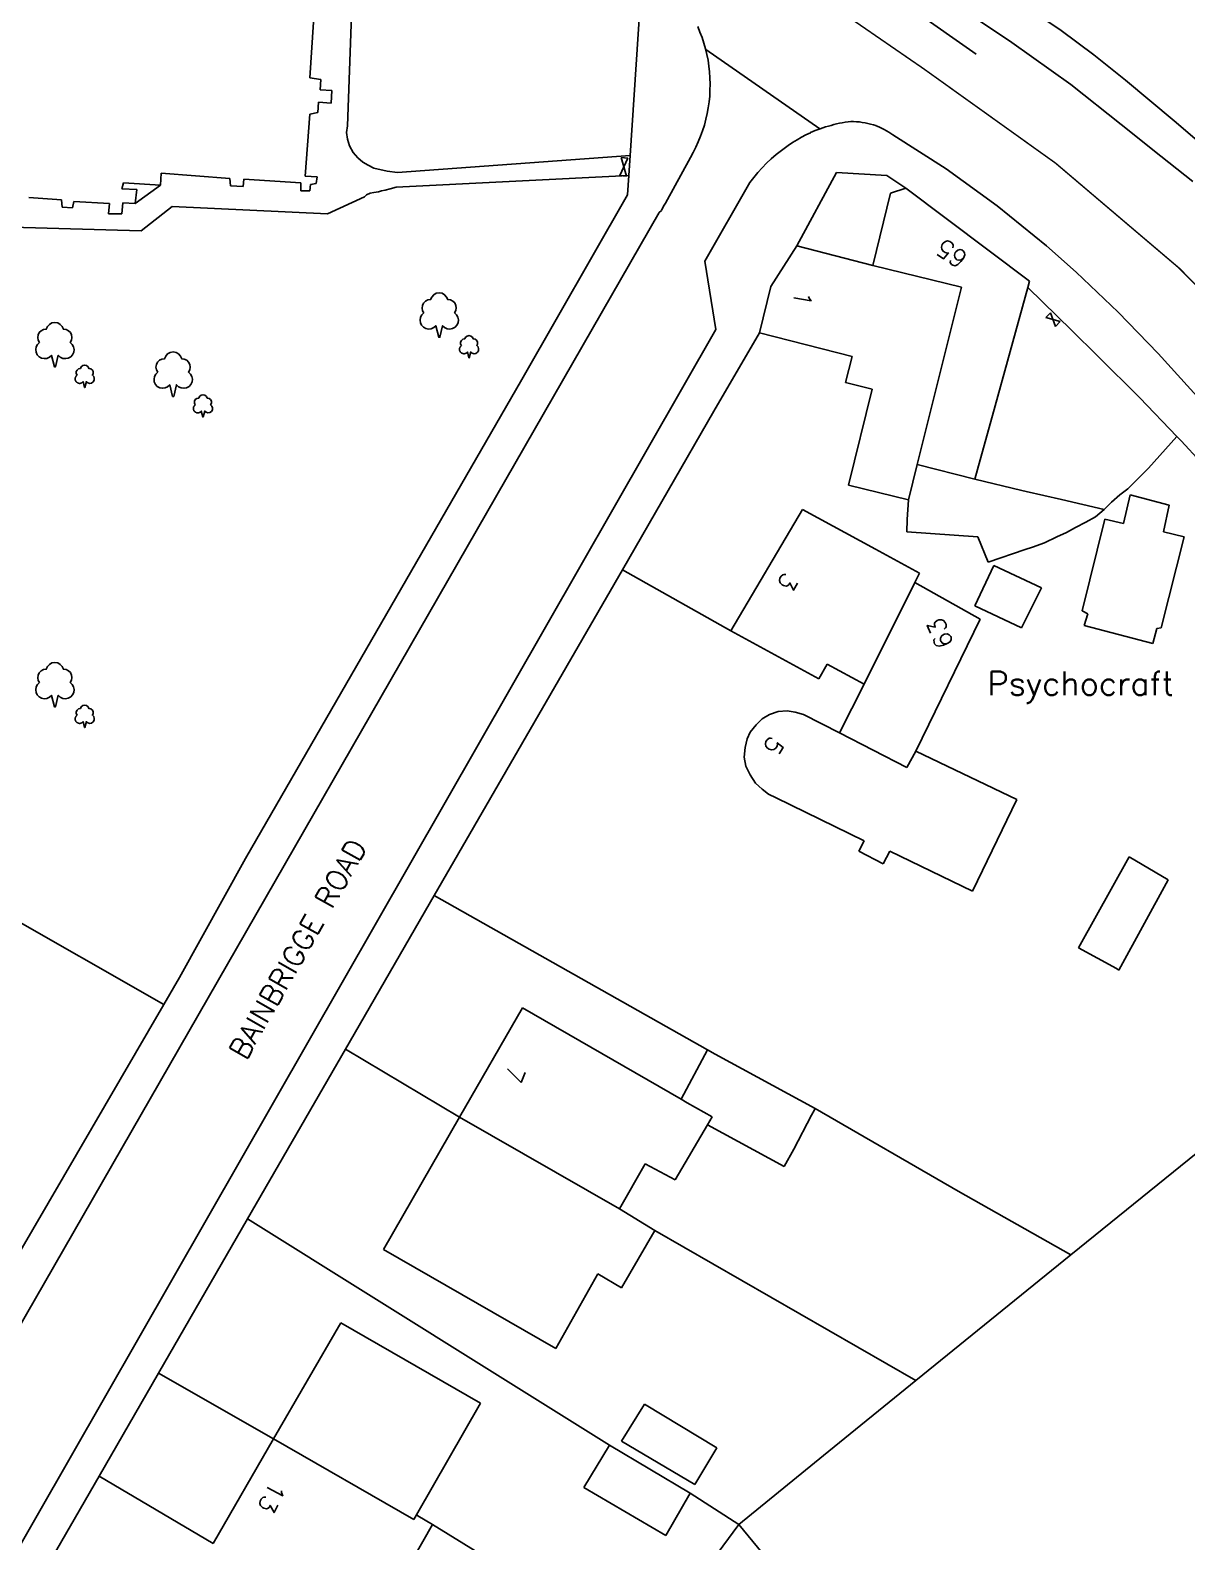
# Model space of a CAD drawing. Extents: x 427500 to 429848, y 434500 to 436505.
# Drawn here: x 428007.5 to 428085.7, y 435855 to 435957.2 of the extents above; entities that cross this region are included whole.
import ezdxf

# ---------------------------------------------------------------- set-up
doc = ezdxf.new("R2010")
doc.units = 0
doc.linetypes.add('1004', pattern=[6, 4, -2])
for name, color, linetype in [('LPTIP_Ex_Base', 8, 'Continuous'), ('PRO-MARKINGS', 7, 'Continuous'), ('PROPOSED', 1, 'Continuous')]:
    doc.layers.add(name, color=color, linetype=linetype)
doc.styles.add('MtXpl_Romans', font='romans__.ttf')

# ---------------------------------------------------------------- blocks, each defined once
blk = doc.blocks.new('GATE_BROWN')
at = {"layer": 'LPTIP_Ex_Base', "linetype": 'Continuous', "flags": 128}
for points in [[(0, 0.228), (0, -0.228)], [(0, 0.228), (2.261, -0.228)], [(2.261, 0.228), (0, -0.228)], [(2.261, -0.228), (2.261, 0.228)]]:
    blk.add_lwpolyline(points, dxfattribs=at)

msp = doc.modelspace()

# ---------------------------------------------------------------- linework, layer by layer
at = {"layer": 'LPTIP_Ex_Base', "color": 251, "true_color": 0x636466}
for p, q in [((428029.7, 435970.45), (428028.95, 435950.75)), ((428026.4, 435954), (428026.8, 435960)), ((428077.24, 435957.2), (428072.37, 435960.49)), ((428048.07, 435948.75), (428048.75, 435959)), ((428073.89, 435956.4), (428071.44, 435958.05)), ((428052.65, 435957.47), (428052.8, 435957.1)), ((428052.8, 435957.1), (428052.95, 435956.73)), ((428052.95, 435956.73), (428053.07, 435956.35)), ((428079.44, 435955.55), (428077.24, 435957.2)), ((428053.07, 435956.35), (428053.18, 435955.97)), ((428053.18, 435955.97), (428053.27, 435955.58)), ((428053.27, 435955.58), (428053.35, 435955.19)), ((428077.89, 435953.55), (428073.89, 435956.4)), ((428081.59, 435953.85), (428079.44, 435955.55)), ((428053.35, 435955.19), (428053.41, 435954.79)), ((428053.41, 435954.79), (428053.45, 435954.4)), ((428027.15, 435953.9), (428026.4, 435954)), ((428027.1, 435953.2), (428027.15, 435953.9)), ((428053.45, 435954.4), (428053.48, 435954)), ((428053.48, 435954), (428053.49, 435953.57)), ((428053.49, 435953.57), (428053.48, 435953.17)), ((428081.29, 435950.85), (428077.89, 435953.55)), ((428084.89, 435951.1), (428081.59, 435953.85)), ((428027.9, 435953.15), (428027.1, 435953.2)), ((428027.85, 435952.3), (428027.9, 435953.15)), ((428053.42, 435952.38), (428053.36, 435951.98)), ((428053.46, 435952.77), (428053.42, 435952.38)), ((428053.48, 435953.17), (428053.46, 435952.77)), ((428026.1, 435947.35), (428026.4, 435951.55)), ((428026.4, 435951.55), (428026.95, 435951.65)), ((428026.95, 435951.65), (428027, 435952.35)), ((428027, 435952.35), (428027.85, 435952.3)), ((428053.29, 435951.59), (428053.2, 435951.2)), ((428053.36, 435951.98), (428053.29, 435951.59)), ((428028.95, 435950.75), (428028.9, 435950.3)), ((428052.98, 435950.43), (428052.84, 435950.05)), ((428053.1, 435950.81), (428052.98, 435950.43)), ((428053.2, 435951.2), (428053.1, 435950.81)), ((428060.29, 435950.3), (428060.6, 435950.44)), ((428060.6, 435950.44), (428060.93, 435950.56)), ((428060.93, 435950.56), (428061.3, 435950.69)), ((428061.3, 435950.69), (428061.49, 435950.74)), ((428061.49, 435950.74), (428061.67, 435950.79)), ((428061.67, 435950.79), (428061.86, 435950.84)), ((428061.86, 435950.84), (428062.05, 435950.89)), ((428062.05, 435950.89), (428062.24, 435950.93)), ((428062.24, 435950.93), (428062.43, 435950.97)), ((428062.43, 435950.97), (428062.62, 435951)), ((428062.62, 435951), (428062.82, 435951.02)), ((428062.82, 435951.02), (428063.01, 435951.04)), ((428063.01, 435951.04), (428063.2, 435951.04)), ((428063.2, 435951.04), (428063.4, 435951.03)), ((428063.4, 435951.03), (428063.59, 435951.02)), ((428063.59, 435951.02), (428063.78, 435950.99)), ((428063.78, 435950.99), (428063.97, 435950.96)), ((428063.97, 435950.96), (428064.16, 435950.92)), ((428064.16, 435950.92), (428064.35, 435950.87)), ((428064.35, 435950.87), (428064.54, 435950.82)), ((428064.54, 435950.82), (428064.69, 435950.77)), ((428064.69, 435950.77), (428064.72, 435950.75)), ((428064.72, 435950.75), (428064.9, 435950.68)), ((428064.9, 435950.68), (428065.08, 435950.6)), ((428065.08, 435950.6), (428065.26, 435950.52)), ((428065.26, 435950.52), (428065.43, 435950.43)), ((428065.43, 435950.43), (428065.59, 435950.33)), ((428065.59, 435950.33), (428065.84, 435950.16)), ((428083.99, 435948.7), (428081.29, 435950.85)), ((428088.09, 435948.35), (428084.89, 435951.1)), ((428028.9, 435950.3), (428028.95, 435949.85)), ((428028.95, 435949.85), (428029.1, 435949.4)), ((428029.1, 435949.4), (428029.35, 435948.95)), ((428052.53, 435949.32), (428052.35, 435948.96)), ((428052.69, 435949.68), (428052.53, 435949.32)), ((428052.84, 435950.05), (428052.69, 435949.68)), ((428058.5, 435949.23), (428058.78, 435949.43)), ((428058.78, 435949.43), (428059.07, 435949.63)), ((428059.07, 435949.63), (428059.37, 435949.81)), ((428059.37, 435949.81), (428059.67, 435949.98)), ((428059.67, 435949.98), (428059.97, 435950.15)), ((428059.97, 435950.15), (428060.27, 435950.29)), ((428060.27, 435950.29), (428060.29, 435950.3)), ((428065.84, 435950.16), (428069.45, 435947.85)), ((428029.35, 435948.95), (428029.65, 435948.6)), ((428029.65, 435948.6), (428030, 435948.3)), ((428030, 435948.3), (428030.35, 435948.1)), ((428032.35, 435947.6), (428048.07, 435948.75)), ((428047.99, 435947.4), (428048.07, 435948.75)), ((428052.16, 435948.61), (428050.46, 435945.52)), ((428052.35, 435948.96), (428052.16, 435948.61)), ((428057.31, 435948.23), (428057.62, 435948.52)), ((428057.62, 435948.52), (428057.95, 435948.81)), ((428057.95, 435948.81), (428058.5, 435949.23)), ((428086.14, 435947), (428083.99, 435948.7)), ((428016.3, 435946.75), (428016.35, 435947.55)), ((428016.35, 435947.55), (428021, 435947.2)), ((428026.9, 435947.3), (428026.1, 435947.35)), ((428026.85, 435946.85), (428026.9, 435947.3)), ((428030.35, 435948.1), (428030.75, 435947.9)), ((428030.75, 435947.9), (428031.65, 435947.7)), ((428031.65, 435947.7), (428032.35, 435947.6)), ((428047.99, 435947.4), (428032.25, 435946.6)), ((428047.9, 435946.1), (428047.99, 435947.4)), ((428056.18, 435946.92), (428056.44, 435947.26)), ((428056.44, 435947.26), (428056.72, 435947.6)), ((428056.72, 435947.6), (428057.01, 435947.92)), ((428057.01, 435947.92), (428057.31, 435948.23)), ((428059.35, 435942.65), (428062.05, 435947.6)), ((428062.05, 435947.6), (428065.45, 435947.4)), ((428065.45, 435947.4), (428066.72, 435946.54)), ((428069.45, 435947.85), (428072.9, 435945.35)), ((428013.7, 435946.5), (428013.8, 435946.9)), ((428014.7, 435946.45), (428013.7, 435946.5)), ((428013.8, 435946.9), (428016.3, 435946.75)), ((428014.6, 435945.5), (428016.3, 435946.75)), ((428014.6, 435945.5), (428014.7, 435946.45)), ((428021, 435947.2), (428021.05, 435946.7)), ((428021.05, 435946.7), (428021.9, 435946.65)), ((428021.9, 435946.65), (428021.95, 435947.15)), ((428021.95, 435947.15), (428025.8, 435946.9)), ((428025.8, 435946.9), (428025.8, 435946.35)), ((428025.8, 435946.35), (428026.4, 435946.35)), ((428026.4, 435946.35), (428026.45, 435946.8)), ((428026.45, 435946.8), (428026.85, 435946.85)), ((428030.75, 435946.25), (428030.5, 435946.2)), ((428031.05, 435946.3), (428030.75, 435946.25)), ((428031.25, 435946.35), (428031.05, 435946.3)), ((428031.5, 435946.4), (428031.25, 435946.35)), ((428031.85, 435946.5), (428031.5, 435946.4)), ((428032.25, 435946.6), (428031.85, 435946.5)), ((428053.13, 435941.61), (428056.18, 435946.92)), ((428065.7, 435946.2), (428066.72, 435946.54)), ((428066.72, 435946.54), (428075.1, 435940.25)), ((428009.6, 435945.75), (428007.4, 435945.9)), ((428009.65, 435945.25), (428009.6, 435945.75)), ((428010.35, 435945.2), (428009.65, 435945.25)), ((428010.45, 435945.65), (428010.35, 435945.2)), ((428012.85, 435945.5), (428010.45, 435945.65)), ((428012.8, 435944.8), (428012.85, 435945.5)), ((428013.75, 435945.55), (428013.7, 435944.8)), ((428014.6, 435945.5), (428013.75, 435945.55)), ((428017.1, 435945.3), (428015, 435943.65)), ((428027.6, 435944.8), (428017.1, 435945.3)), ((428030.1, 435945.95), (428027.6, 435944.8)), ((428030.25, 435946.1), (428030.1, 435945.95)), ((428030.5, 435946.2), (428030.25, 435946.1)), ((428040.75, 435933.6), (428047.9, 435946.1)), ((428050.39, 435945.39), (428050.2, 435945.05)), ((428050.46, 435945.52), (428050.39, 435945.39)), ((428064.5, 435941.3), (428065.7, 435946.2)), ((428072.9, 435945.35), (428076.25, 435942.65)), ((428050.05, 435944.9), (428000, 435857.8)), ((428013.7, 435944.8), (428012.8, 435944.8)), ((428050.19, 435945.04), (428050.05, 435944.9)), ((428050.2, 435945.05), (428050.19, 435945.04)), ((428015, 435943.65), (428006.25, 435943.9)), ((428057.6, 435939.9), (428059.35, 435942.65)), ((428059.35, 435942.65), (428064.5, 435941.3)), ((428076.25, 435942.65), (428078.25, 435940.85)), ((428053.87, 435936.99), (428053.13, 435941.61)), ((428064.5, 435941.3), (428070.5, 435939.85)), ((428075.1, 435940.25), (428074.99, 435939.83)), ((428078.25, 435940.85), (428081.1, 435938.15)), ((428056.82, 435936.75), (428057.6, 435939.9)), ((428070.5, 435939.85), (428067.5, 435927.85)), ((428074.99, 435939.83), (428072.59, 435931.17)), ((428077.96, 435936.91), (428074.99, 435939.83)), ((428081.1, 435938.15), (428083.8, 435935.35)), ((428000, 435842.85), (428053.87, 435936.99)), ((428056.82, 435936.75), (428053.75, 435931.45)), ((428063.1, 435935.15), (428056.82, 435936.75)), ((428079.7, 435935.2), (428077.96, 435936.91)), ((428062.65, 435933.4), (428063.1, 435935.15)), ((428082.55, 435932.35), (428079.7, 435935.2)), ((428083.8, 435935.35), (428087.3, 435931.5)), ((428022.05, 435901.2), (428040.75, 435933.6)), ((428064.45, 435932.95), (428062.65, 435933.4)), ((428062.85, 435926.45), (428064.45, 435932.95)), ((428085.06, 435929.75), (428082.55, 435932.35)), ((428053.75, 435931.45), (428047.56, 435920.72)), ((428072.59, 435931.17), (428071.76, 435928.16)), ((428083.15, 435927.6), (428085.06, 435929.75)), ((428085.35, 435929.45), (428085.06, 435929.75)), ((428090, 435924.4), (428085.35, 435929.45)), ((428067.5, 435927.85), (428066.9, 435925.45)), ((428071.4, 435926.85), (428067.5, 435927.85)), ((428071.76, 435928.16), (428071.4, 435926.85)), ((428071.4, 435926.85), (428074.58, 435926.1)), ((428081.75, 435926.2), (428083.15, 435927.6)), ((428066.9, 435925.45), (428062.85, 435926.45)), ((428074.58, 435926.1), (428074.88, 435926.03)), ((428074.88, 435926.03), (428077.26, 435925.48)), ((428080.65, 435925.3), (428081.2, 435925.8)), ((428081.2, 435925.8), (428081.75, 435926.2)), ((428081.45, 435923.85), (428081.9, 435925.8)), ((428081.9, 435925.8), (428084.55, 435925.1)), ((428059.75, 435924.8), (428054.9, 435916.6)), ((428064.67, 435922.12), (428059.75, 435924.8)), ((428066.9, 435925.45), (428066.83, 435924.13)), ((428077.26, 435925.48), (428080.15, 435924.8)), ((428079.55, 435924.3), (428080.15, 435924.8)), ((428080.15, 435924.8), (428080.65, 435925.3)), ((428084.55, 435925.1), (428084.15, 435923.3)), ((428066.83, 435924.13), (428066.79, 435923.3)), ((428078.2, 435923.6), (428078.9, 435923.95)), ((428078.65, 435917.95), (428080.2, 435924.15)), ((428078.9, 435923.95), (428079.55, 435924.3)), ((428080.2, 435924.15), (428081.45, 435923.85)), ((428066.79, 435923.3), (428071.6, 435922.95)), ((428071.6, 435922.95), (428072.3, 435921.25)), ((428076.1, 435922.55), (428076.95, 435922.95)), ((428076.95, 435922.95), (428077.6, 435923.25)), ((428077.6, 435923.25), (428078.2, 435923.6)), ((428085.55, 435922.95), (428084, 435916.8)), ((428084.15, 435923.3), (428085.55, 435922.95)), ((428067.65, 435920.5), (428064.67, 435922.12)), ((428072.3, 435921.25), (428074.81, 435922.09)), ((428074.81, 435922.09), (428075.3, 435922.25)), ((428075.3, 435922.25), (428076.1, 435922.55)), ((428047.56, 435920.72), (428034.83, 435898.69)), ((428047.56, 435920.72), (428054.9, 435916.6)), ((428072.69, 435921.03), (428071.4, 435918.3)), ((428075.9, 435919.5), (428072.69, 435921.03)), ((428063.9, 435913), (428067.34, 435919.88)), ((428067.34, 435919.88), (428067.65, 435920.5)), ((428071.75, 435917.4), (428067.34, 435919.88)), ((428074.55, 435916.8), (428075.9, 435919.5)), ((428071.4, 435918.3), (428074.55, 435916.8)), ((428079.05, 435917.75), (428078.65, 435917.95)), ((428078.8, 435916.95), (428079.05, 435917.75)), ((428054.9, 435916.6), (428060.85, 435913.35)), ((428067.4, 435908.45), (428071.75, 435917.4)), ((428083.45, 435915.75), (428078.8, 435916.95)), ((428083.7, 435916.75), (428083.45, 435915.75)), ((428084, 435916.8), (428083.7, 435916.75)), ((428060.85, 435913.35), (428061.4, 435914.35)), ((428061.4, 435914.35), (428063.9, 435913)), ((428063.9, 435913), (428062.25, 435909.7)), ((428057, 435910.65), (428056.6, 435910.25)), ((428057.5, 435910.95), (428057, 435910.65)), ((428058.1, 435911.15), (428057.5, 435910.95)), ((428058.7, 435911.2), (428058.1, 435911.15)), ((428059.25, 435911.1), (428058.7, 435911.2)), ((428059.8, 435910.95), (428059.25, 435911.1)), ((428062.25, 435909.7), (428059.8, 435910.95)), ((428056.2, 435909.75), (428056, 435909.3)), ((428056.6, 435910.25), (428056.2, 435909.75)), ((428062.25, 435909.7), (428066.8, 435907.35)), ((428055.85, 435908.7), (428055.8, 435908.05)), ((428056, 435909.3), (428055.85, 435908.7)), ((428066.8, 435907.35), (428067.4, 435908.45)), ((428074.25, 435905.2), (428067.4, 435908.45)), ((428055.8, 435908.05), (428055.9, 435907.45)), ((428055.9, 435907.45), (428056.2, 435906.85)), ((428056.2, 435906.85), (428056.55, 435906.3)), ((428056.55, 435906.3), (428057, 435905.9)), ((428057, 435905.9), (428057.45, 435905.55)), ((428057.45, 435905.55), (428057.95, 435905.3)), ((428057.95, 435905.3), (428063.9, 435902.4)), ((428071.25, 435899), (428074.25, 435905.2)), ((428063.9, 435902.4), (428063.55, 435901.7)), ((428063.55, 435901.7), (428065.2, 435900.85)), ((428065.2, 435900.85), (428065.65, 435901.7)), ((428065.65, 435901.7), (428071.25, 435899)), ((428081.83, 435901.31), (428078.4, 435895.15)), ((428084.48, 435899.75), (428081.83, 435901.31)), ((428000, 435900.75), (428016.53, 435891.32)), ((428017.6, 435893.15), (428022.05, 435901.2)), ((428081.15, 435893.65), (428084.48, 435899.75)), ((428034.83, 435898.69), (428028.83, 435888.31)), ((428034.83, 435898.69), (428053.32, 435888.25)), ((428106.83, 435897.84), (428077.9, 435874.4)), ((428078.4, 435895.15), (428080.97, 435893.75)), ((428016.53, 435891.32), (428017.6, 435893.15)), ((428080.97, 435893.75), (428081.15, 435893.65)), ((428005.75, 435872.82), (428016.53, 435891.32)), ((428040.8, 435891.1), (428036.54, 435883.7)), ((428051.53, 435884.92), (428040.8, 435891.1)), ((428028.83, 435888.31), (428022.2, 435876.83)), ((428036.54, 435883.7), (428028.83, 435888.31)), ((428051.53, 435884.92), (428053.32, 435888.25)), ((428053.32, 435888.25), (428053.83, 435887.97)), ((428053.83, 435887.97), (428060.59, 435884.29)), ((428051.94, 435884.68), (428051.53, 435884.92)), ((428053.62, 435883.72), (428051.94, 435884.68)), ((428060.54, 435884.19), (428060.35, 435883.85)), ((428060.59, 435884.29), (428060.54, 435884.19)), ((428060.59, 435884.29), (428070.27, 435878.7)), ((428036.54, 435883.7), (428031.4, 435874.75)), ((428047.35, 435877.5), (428036.54, 435883.7)), ((428051.12, 435879.47), (428053.31, 435883.19)), ((428053.31, 435883.19), (428053.62, 435883.72)), ((428058.51, 435880.36), (428053.31, 435883.19)), ((428060.35, 435883.85), (428059.15, 435881.55)), ((428059.15, 435881.55), (428058.51, 435880.36)), ((428047.35, 435877.5), (428049.1, 435880.55)), ((428049.1, 435880.55), (428051.12, 435879.47)), ((428070.27, 435878.7), (428077.9, 435874.4)), ((428022.2, 435876.83), (428016.18, 435866.4)), ((428039.1, 435866.26), (428022.2, 435876.83)), ((428049.75, 435876.05), (428047.35, 435877.5)), ((428047.5, 435872.15), (428049.75, 435876.05)), ((428067.4, 435865.89), (428049.75, 435876.05)), ((428031.4, 435874.75), (428043.05, 435868.05)), ((428077.9, 435874.4), (428067.4, 435865.89)), ((428043.05, 435868.05), (428045.9, 435873.1)), ((428045.9, 435873.1), (428047.5, 435872.15)), ((428028.5, 435869.8), (428023.96, 435861.94)), ((428037.95, 435864.35), (428028.5, 435869.8)), ((428016.18, 435866.4), (428012.15, 435859.43)), ((428023.96, 435861.94), (428016.18, 435866.4)), ((428046.68, 435861.53), (428039.1, 435866.26)), ((428067.4, 435865.89), (428061.16, 435860.83)), ((428033.63, 435856.81), (428037.95, 435864.35)), ((428049.05, 435864.3), (428047.5, 435861.8)), ((428053.95, 435861.35), (428049.05, 435864.3)), ((428019.87, 435854.87), (428023.96, 435861.94)), ((428023.96, 435861.94), (428033.45, 435856.5)), ((428046.68, 435861.53), (428044.95, 435858.65)), ((428052.15, 435858.28), (428046.68, 435861.53)), ((428047.5, 435861.8), (428052.45, 435858.85)), ((428052.45, 435858.85), (428053.95, 435861.35)), ((428061.16, 435860.83), (428055.43, 435856.15)), ((428012.15, 435859.43), (428007.59, 435851.54)), ((428012.15, 435859.43), (428019.87, 435854.87)), ((428044.95, 435858.65), (428050.5, 435855.4)), ((428050.5, 435855.4), (428052.15, 435858.28)), ((428055.43, 435856.15), (428052.15, 435858.28)), ((428033.45, 435856.5), (428033.63, 435856.81)), ((428033.63, 435856.81), (428033.72, 435856.75)), ((428033.72, 435856.75), (428034.7, 435856.15)), ((428034.7, 435856.15), (428032.2, 435851.75)), ((428048.97, 435847.41), (428034.7, 435856.15)), ((428055.43, 435856.15), (428048.97, 435847.41)), ((428055.43, 435856.15), (428069.3, 435839.4))]:
    msp.add_line(p, q, dxfattribs=at)
for points in [[(428034.13, 435938.1), (428033.99, 435937.97), (428033.9, 435937.81), (428033.87, 435937.62), (428033.89, 435937.44), (428033.97, 435937.27), (428034.09, 435937.13), (428034.26, 435937.04), (428034.44, 435937.01), (428034.62, 435937.03), (428034.79, 435937.11), (428034.93, 435937.23), (428034.93, 435937.23), (428035.13, 435936.46), (428035.21, 435936.46), (428035.39, 435937.24), (428035.39, 435937.24), (428035.53, 435937.11), (428035.7, 435937.03), (428035.89, 435937.01), (428036.07, 435937.04), (428036.24, 435937.13), (428036.36, 435937.27), (428036.44, 435937.44), (428036.47, 435937.63), (428036.43, 435937.81), (428036.34, 435937.97), (428036.2, 435938.1), (428036.29, 435938.26), (428036.32, 435938.44), (428036.29, 435938.61), (428036.21, 435938.78), (428036.08, 435938.9), (428035.92, 435938.98), (428035.74, 435939), (428035.74, 435939), (428035.66, 435939.18), (428035.53, 435939.33), (428035.36, 435939.43), (428035.16, 435939.46), (428034.96, 435939.43), (428034.79, 435939.33), (428034.66, 435939.18), (428034.58, 435939), (428034.4, 435938.98), (428034.24, 435938.9), (428034.11, 435938.77), (428034.03, 435938.61), (428034, 435938.43), (428034.04, 435938.25), (428034.13, 435938.1)], [(428008.13, 435936.1), (428007.99, 435935.97), (428007.9, 435935.81), (428007.87, 435935.62), (428007.89, 435935.44), (428007.97, 435935.27), (428008.09, 435935.13), (428008.26, 435935.04), (428008.44, 435935.01), (428008.62, 435935.03), (428008.79, 435935.11), (428008.93, 435935.23), (428008.93, 435935.23), (428009.13, 435934.46), (428009.21, 435934.46), (428009.39, 435935.24), (428009.39, 435935.24), (428009.53, 435935.11), (428009.7, 435935.03), (428009.89, 435935.01), (428010.07, 435935.04), (428010.24, 435935.13), (428010.36, 435935.27), (428010.44, 435935.44), (428010.47, 435935.63), (428010.43, 435935.81), (428010.34, 435935.97), (428010.2, 435936.1), (428010.29, 435936.26), (428010.32, 435936.44), (428010.29, 435936.61), (428010.21, 435936.78), (428010.08, 435936.9), (428009.92, 435936.98), (428009.74, 435937), (428009.74, 435937), (428009.66, 435937.18), (428009.53, 435937.33), (428009.36, 435937.43), (428009.16, 435937.46), (428008.96, 435937.43), (428008.79, 435937.33), (428008.66, 435937.18), (428008.58, 435937), (428008.4, 435936.98), (428008.24, 435936.9), (428008.11, 435936.77), (428008.03, 435936.61), (428008, 435936.43), (428008.04, 435936.25), (428008.13, 435936.1)], [(428036.66, 435935.89), (428036.65, 435935.88), (428036.63, 435935.86), (428036.62, 435935.85), (428036.61, 435935.84), (428036.6, 435935.82), (428036.59, 435935.81), (428036.58, 435935.79), (428036.57, 435935.78), (428036.56, 435935.76), (428036.55, 435935.74), (428036.54, 435935.72), (428036.54, 435935.71), (428036.54, 435935.69), (428036.53, 435935.67), (428036.53, 435935.65), (428036.53, 435935.63), (428036.53, 435935.61), (428036.54, 435935.59), (428036.54, 435935.58), (428036.54, 435935.56), (428036.55, 435935.54), (428036.56, 435935.52), (428036.57, 435935.51), (428036.57, 435935.49), (428036.58, 435935.47), (428036.59, 435935.46), (428036.61, 435935.44), (428036.62, 435935.43), (428036.63, 435935.42), (428036.65, 435935.41), (428036.66, 435935.4), (428036.68, 435935.39), (428036.69, 435935.38), (428036.71, 435935.37), (428036.73, 435935.36), (428036.75, 435935.35), (428036.76, 435935.35), (428036.78, 435935.35), (428036.8, 435935.34), (428036.82, 435935.34), (428036.84, 435935.34), (428036.86, 435935.34), (428036.88, 435935.34), (428036.89, 435935.35), (428036.91, 435935.35), (428036.93, 435935.36), (428036.95, 435935.36), (428036.96, 435935.37), (428036.98, 435935.38), (428037, 435935.39), (428037.01, 435935.4), (428037.03, 435935.41), (428037.04, 435935.43), (428037.05, 435935.44), (428037.07, 435935.46), (428037.07, 435935.46), (428037.17, 435935.07), (428037.19, 435935.07), (428037.3, 435935.46), (428037.3, 435935.46), (428037.4, 435935.38), (428037.52, 435935.34), (428037.65, 435935.36), (428037.75, 435935.44), (428037.82, 435935.55), (428037.83, 435935.68), (428037.79, 435935.8), (428037.7, 435935.89), (428037.75, 435936), (428037.75, 435936.13), (428037.7, 435936.24), (428037.59, 435936.32), (428037.47, 435936.34), (428037.41, 435936.46), (428037.31, 435936.54), (428037.18, 435936.57), (428037.05, 435936.54), (428036.95, 435936.46), (428036.89, 435936.34), (428036.77, 435936.32), (428036.66, 435936.24), (428036.61, 435936.13), (428036.61, 435936), (428036.66, 435935.89)], [(428016.13, 435934.1), (428015.99, 435933.97), (428015.9, 435933.81), (428015.87, 435933.62), (428015.89, 435933.44), (428015.97, 435933.27), (428016.09, 435933.13), (428016.26, 435933.04), (428016.44, 435933.01), (428016.62, 435933.03), (428016.79, 435933.11), (428016.93, 435933.23), (428016.93, 435933.23), (428017.13, 435932.46), (428017.21, 435932.46), (428017.39, 435933.24), (428017.39, 435933.24), (428017.53, 435933.11), (428017.7, 435933.03), (428017.89, 435933.01), (428018.07, 435933.04), (428018.24, 435933.13), (428018.36, 435933.27), (428018.44, 435933.44), (428018.47, 435933.63), (428018.43, 435933.81), (428018.34, 435933.97), (428018.2, 435934.1), (428018.29, 435934.26), (428018.32, 435934.44), (428018.29, 435934.61), (428018.21, 435934.78), (428018.08, 435934.9), (428017.92, 435934.98), (428017.74, 435935), (428017.74, 435935), (428017.66, 435935.18), (428017.53, 435935.33), (428017.36, 435935.43), (428017.16, 435935.46), (428016.96, 435935.43), (428016.79, 435935.33), (428016.66, 435935.18), (428016.58, 435935), (428016.4, 435934.98), (428016.24, 435934.9), (428016.11, 435934.77), (428016.03, 435934.61), (428016, 435934.43), (428016.04, 435934.25), (428016.13, 435934.1)], [(428010.66, 435933.89), (428010.65, 435933.88), (428010.63, 435933.86), (428010.62, 435933.85), (428010.61, 435933.84), (428010.6, 435933.82), (428010.59, 435933.81), (428010.58, 435933.79), (428010.57, 435933.78), (428010.56, 435933.76), (428010.55, 435933.74), (428010.54, 435933.72), (428010.54, 435933.71), (428010.54, 435933.69), (428010.53, 435933.67), (428010.53, 435933.65), (428010.53, 435933.63), (428010.53, 435933.61), (428010.54, 435933.59), (428010.54, 435933.58), (428010.54, 435933.56), (428010.55, 435933.54), (428010.56, 435933.52), (428010.57, 435933.51), (428010.57, 435933.49), (428010.58, 435933.47), (428010.59, 435933.46), (428010.61, 435933.44), (428010.62, 435933.43), (428010.63, 435933.42), (428010.65, 435933.41), (428010.66, 435933.4), (428010.68, 435933.39), (428010.69, 435933.38), (428010.71, 435933.37), (428010.73, 435933.36), (428010.75, 435933.35), (428010.76, 435933.35), (428010.78, 435933.35), (428010.8, 435933.34), (428010.82, 435933.34), (428010.84, 435933.34), (428010.86, 435933.34), (428010.88, 435933.34), (428010.89, 435933.35), (428010.91, 435933.35), (428010.93, 435933.36), (428010.95, 435933.36), (428010.96, 435933.37), (428010.98, 435933.38), (428011, 435933.39), (428011.01, 435933.4), (428011.03, 435933.41), (428011.04, 435933.43), (428011.05, 435933.44), (428011.07, 435933.46), (428011.07, 435933.46), (428011.17, 435933.07), (428011.19, 435933.07), (428011.3, 435933.46), (428011.3, 435933.46), (428011.4, 435933.38), (428011.52, 435933.34), (428011.65, 435933.36), (428011.75, 435933.44), (428011.82, 435933.55), (428011.83, 435933.68), (428011.79, 435933.8), (428011.7, 435933.89), (428011.75, 435934), (428011.75, 435934.13), (428011.7, 435934.24), (428011.59, 435934.32), (428011.47, 435934.34), (428011.41, 435934.46), (428011.31, 435934.54), (428011.18, 435934.57), (428011.05, 435934.54), (428010.95, 435934.46), (428010.89, 435934.34), (428010.77, 435934.32), (428010.66, 435934.24), (428010.61, 435934.13), (428010.61, 435934), (428010.66, 435933.89)], [(428018.66, 435931.89), (428018.65, 435931.88), (428018.63, 435931.86), (428018.62, 435931.85), (428018.61, 435931.84), (428018.6, 435931.82), (428018.59, 435931.81), (428018.58, 435931.79), (428018.57, 435931.78), (428018.56, 435931.76), (428018.55, 435931.74), (428018.54, 435931.72), (428018.54, 435931.71), (428018.54, 435931.69), (428018.53, 435931.67), (428018.53, 435931.65), (428018.53, 435931.63), (428018.53, 435931.61), (428018.54, 435931.59), (428018.54, 435931.58), (428018.54, 435931.56), (428018.55, 435931.54), (428018.56, 435931.52), (428018.57, 435931.51), (428018.57, 435931.49), (428018.58, 435931.47), (428018.59, 435931.46), (428018.61, 435931.44), (428018.62, 435931.43), (428018.63, 435931.42), (428018.65, 435931.41), (428018.66, 435931.4), (428018.68, 435931.39), (428018.69, 435931.38), (428018.71, 435931.37), (428018.73, 435931.36), (428018.75, 435931.35), (428018.76, 435931.35), (428018.78, 435931.35), (428018.8, 435931.34), (428018.82, 435931.34), (428018.84, 435931.34), (428018.86, 435931.34), (428018.88, 435931.34), (428018.89, 435931.35), (428018.91, 435931.35), (428018.93, 435931.36), (428018.95, 435931.36), (428018.96, 435931.37), (428018.98, 435931.38), (428019, 435931.39), (428019.01, 435931.4), (428019.03, 435931.41), (428019.04, 435931.43), (428019.05, 435931.44), (428019.07, 435931.46), (428019.07, 435931.46), (428019.17, 435931.07), (428019.19, 435931.07), (428019.3, 435931.46), (428019.3, 435931.46), (428019.4, 435931.38), (428019.52, 435931.34), (428019.65, 435931.36), (428019.75, 435931.44), (428019.82, 435931.55), (428019.83, 435931.68), (428019.79, 435931.8), (428019.7, 435931.89), (428019.75, 435932), (428019.75, 435932.13), (428019.7, 435932.24), (428019.59, 435932.32), (428019.47, 435932.34), (428019.41, 435932.46), (428019.31, 435932.54), (428019.18, 435932.57), (428019.05, 435932.54), (428018.95, 435932.46), (428018.89, 435932.34), (428018.77, 435932.32), (428018.66, 435932.24), (428018.61, 435932.13), (428018.61, 435932), (428018.66, 435931.89)], [(428008.13, 435913.1), (428007.99, 435912.97), (428007.9, 435912.81), (428007.87, 435912.62), (428007.89, 435912.44), (428007.97, 435912.27), (428008.09, 435912.13), (428008.26, 435912.04), (428008.44, 435912.01), (428008.62, 435912.03), (428008.79, 435912.11), (428008.93, 435912.23), (428008.93, 435912.23), (428009.13, 435911.46), (428009.21, 435911.46), (428009.39, 435912.24), (428009.39, 435912.24), (428009.53, 435912.11), (428009.7, 435912.03), (428009.89, 435912.01), (428010.07, 435912.04), (428010.24, 435912.13), (428010.36, 435912.27), (428010.44, 435912.44), (428010.47, 435912.63), (428010.43, 435912.81), (428010.34, 435912.97), (428010.2, 435913.1), (428010.29, 435913.26), (428010.32, 435913.44), (428010.29, 435913.61), (428010.21, 435913.78), (428010.08, 435913.9), (428009.92, 435913.98), (428009.74, 435914), (428009.74, 435914), (428009.66, 435914.18), (428009.53, 435914.33), (428009.36, 435914.43), (428009.16, 435914.46), (428008.96, 435914.43), (428008.79, 435914.33), (428008.66, 435914.18), (428008.58, 435914), (428008.4, 435913.98), (428008.24, 435913.9), (428008.11, 435913.77), (428008.03, 435913.61), (428008, 435913.43), (428008.04, 435913.25), (428008.13, 435913.1)], [(428010.66, 435910.89), (428010.65, 435910.88), (428010.63, 435910.86), (428010.62, 435910.85), (428010.61, 435910.84), (428010.6, 435910.82), (428010.59, 435910.81), (428010.58, 435910.79), (428010.57, 435910.78), (428010.56, 435910.76), (428010.55, 435910.74), (428010.54, 435910.72), (428010.54, 435910.71), (428010.54, 435910.69), (428010.53, 435910.67), (428010.53, 435910.65), (428010.53, 435910.63), (428010.53, 435910.61), (428010.54, 435910.59), (428010.54, 435910.58), (428010.54, 435910.56), (428010.55, 435910.54), (428010.56, 435910.52), (428010.57, 435910.51), (428010.57, 435910.49), (428010.58, 435910.47), (428010.59, 435910.46), (428010.61, 435910.44), (428010.62, 435910.43), (428010.63, 435910.42), (428010.65, 435910.41), (428010.66, 435910.4), (428010.68, 435910.39), (428010.69, 435910.38), (428010.71, 435910.37), (428010.73, 435910.36), (428010.75, 435910.35), (428010.76, 435910.35), (428010.78, 435910.35), (428010.8, 435910.34), (428010.82, 435910.34), (428010.84, 435910.34), (428010.86, 435910.34), (428010.88, 435910.34), (428010.89, 435910.35), (428010.91, 435910.35), (428010.93, 435910.36), (428010.95, 435910.36), (428010.96, 435910.37), (428010.98, 435910.38), (428011, 435910.39), (428011.01, 435910.4), (428011.03, 435910.41), (428011.04, 435910.43), (428011.05, 435910.44), (428011.07, 435910.46), (428011.07, 435910.46), (428011.17, 435910.07), (428011.19, 435910.07), (428011.3, 435910.46), (428011.3, 435910.46), (428011.4, 435910.38), (428011.52, 435910.34), (428011.65, 435910.36), (428011.75, 435910.44), (428011.82, 435910.55), (428011.83, 435910.68), (428011.79, 435910.8), (428011.7, 435910.89), (428011.75, 435911), (428011.75, 435911.13), (428011.7, 435911.24), (428011.59, 435911.32), (428011.47, 435911.34), (428011.41, 435911.46), (428011.31, 435911.54), (428011.18, 435911.57), (428011.05, 435911.54), (428010.95, 435911.46), (428010.89, 435911.34), (428010.77, 435911.32), (428010.66, 435911.24), (428010.61, 435911.13), (428010.61, 435911), (428010.66, 435910.89)]]:
    msp.add_lwpolyline(points, dxfattribs=at)
at = {"layer": 'PRO-MARKINGS', "linetype": '1004', "const_width": 0.1, "flags": 128}
msp.add_lwpolyline([(428028.65, 435981.55), (428053.09, 435964.84), (428067.96, 435954.6, -0.062431), (428092.93, 435933.39, -0.022015), (428104.42, 435919.7, -0.069194), (428120.63, 435891.2, -0.003634), (428125.59, 435876.93, 0.035145), (428133.61, 435857.82, 0.111172), (428168.1, 435815.13, 0.001707), (428186.46, 435800.99, 0.066969), (428215.07, 435784.3)], format="xyb", dxfattribs=at)
at = {"layer": 'PROPOSED', "flags": 128}
for points in [[(428071.48, 435955.61), (428026.68, 435987.01)], [(428060.91, 435950.56), (428053.19, 435955.92)]]:
    msp.add_lwpolyline(points, dxfattribs=at)

# ---------------------------------------------------------------- block references
at = {"layer": 'LPTIP_Ex_Base', "linetype": 'Continuous'}
for p, xscale, zscale, rotation in [((428047.6, 435947.37), 0.5406662584036163, 0.5406662584036163, 85.36096167713025), ((428076.36, 435937.95), 0.3883471877781896, 0.3883471877781896, 317.2887101502168)]:
    msp.add_blockref('GATE_BROWN', p, dxfattribs=dict(at, xscale=xscale, zscale=zscale, rotation=rotation))

# ---------------------------------------------------------------- texts
at = {"layer": 'LPTIP_Ex_Base', "color": 251, "true_color": 0x636466, "style": 'MtXpl_Romans'}
for s, height, rotation, p in [('65', 1.2, 145.2, (428071.02, 435942.02)), ('1', 1.2, 260.1, (428059.24, 435939.69)), ('3', 1.2, 240.5, (428058.49, 435920.65)), ('63', 1.2, 111.6, (428069.98, 435915.69)), ('5', 1.2, 236.3, (428057.58, 435909.58)), ('BAINBRIGGE ROAD', 1.4, 60.4, (428022.09, 435887.49)), ('7', 1.2, 249, (428039.91, 435887.3)), ('13', 1.2, 242.5, (428023.78, 435859.15))]:
    msp.add_text(s, height=height, rotation=rotation, dxfattribs=at).set_placement(p)
msp.add_text('Psychocraft', height=1.6, dxfattribs=at).set_placement((428072.25, 435912.24))

doc.saveas('drawing.dxf')
